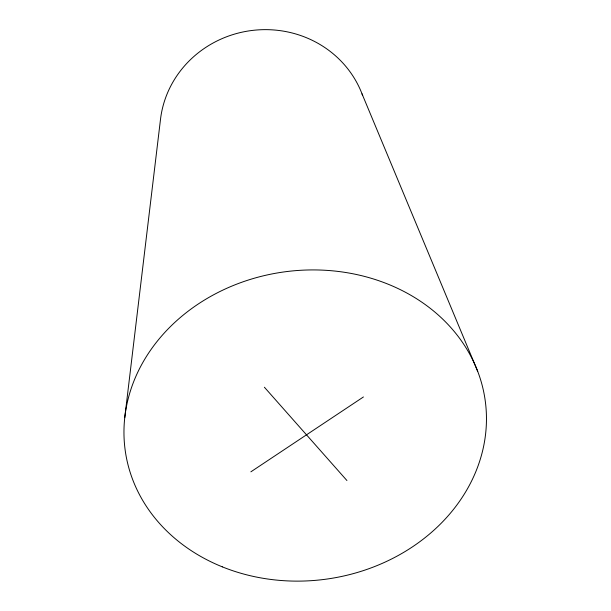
<?xml version="1.0" encoding="UTF-8"?>
<svg xmlns="http://www.w3.org/2000/svg" width="611" height="611" viewBox="0 0 611 611"><rect width="100%" height="100%" fill="white"/><g stroke="black" fill="none" stroke-linecap="round" stroke-linejoin="round"><path stroke-width="0.92" d="M124.751 417.68L160.41 120.107A104.359 99.57 -7.9 0 1 252.297 30.435A104.359 99.57 -7.9 0 1 362.674 95.599M250.861 471.837L363.43 396.959M264.395 387.229L346.926 480.529M362.018 93.85L477.718 371.419M222.312 566.855A181.719 155.057 -7.9 0 0 486.249 411.249A181.719 155.057 -7.9 0 0 207.068 298.481A181.719 155.057 -7.9 0 0 222.312 566.855"/></g></svg>
